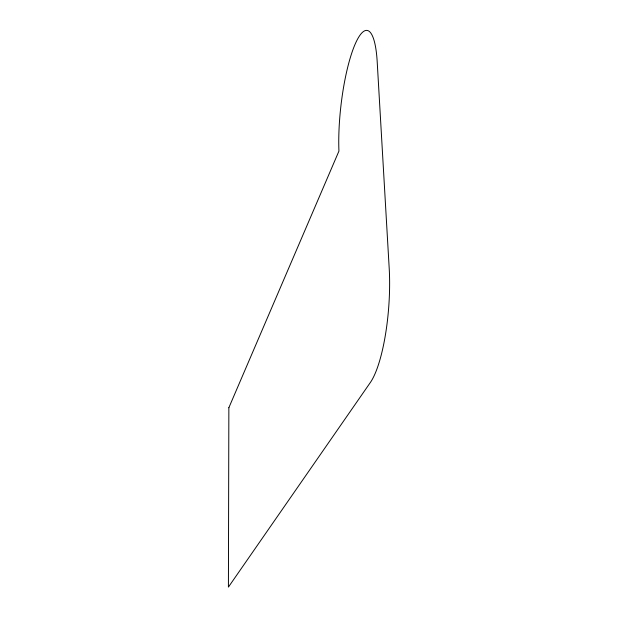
<?xml version="1.0" encoding="UTF-8"?>
<svg xmlns="http://www.w3.org/2000/svg" width="618" height="618" viewBox="0 0 618 618"><rect width="100%" height="100%" fill="white"/><g stroke="black" fill="none" stroke-linecap="round" stroke-linejoin="round"><path stroke-width="0.93" d="M228.861 407.702L228.413 587.1L370.321 382.542A82.634 20.703 -85.6 0 0 389.201 268.328L377.204 61.877A78.208 17.374 -83.5 0 0 355.002 44.473A78.208 17.374 -83.5 0 0 338.934 151.093L228.861 407.702"/></g></svg>
